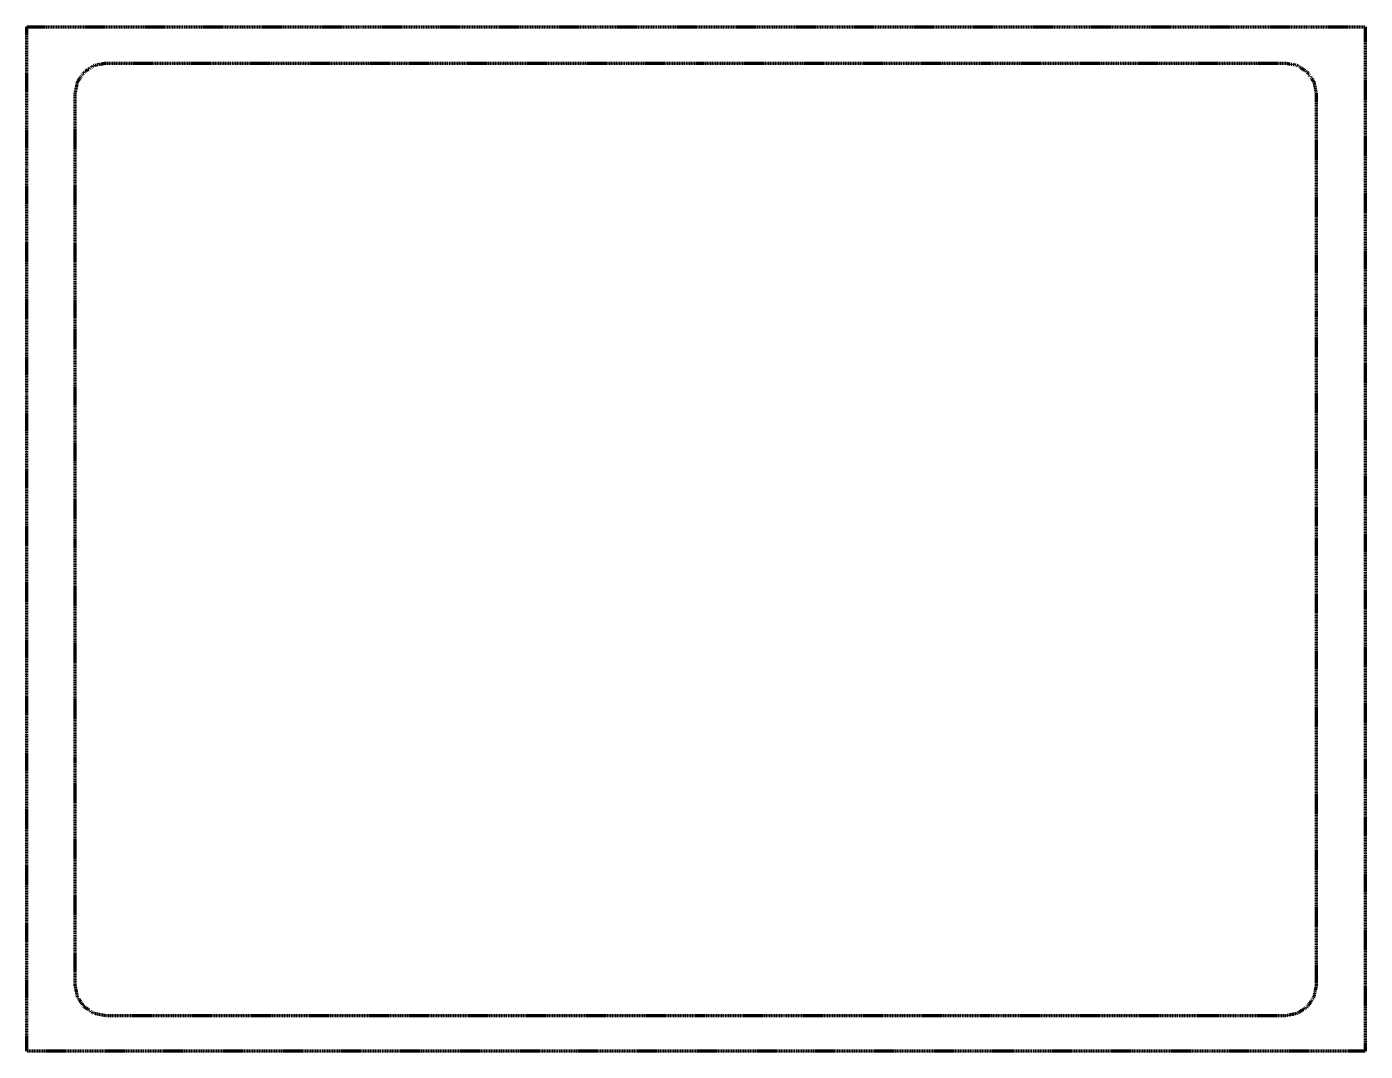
# Model space of a CAD drawing. Header units: millimetres. Extents: x -198 to 408, y -83 to 381.
import ezdxf

# ---------------------------------------------------------------- set-up
doc = ezdxf.new("R2010")
doc.units = ezdxf.units.MM
doc.header["$MEASUREMENT"] = 0
doc.linetypes.add('AI-Linetype-0', pattern=[0.5, 0.25, -0.05, 0.05, -0.05, 0.05, -0.05])
doc.linetypes.add('AI-Linetype-1', pattern=[0.5, 0.25, -0.05, 0.05, -0.05, 0.05, -0.05])
doc.layers.get('0').update_dxf_attribs({"lineweight": 0})
doc.layers.add('Safety', color=7, linetype='Continuous', lineweight=0)

msp = doc.modelspace()

# ---------------------------------------------------------------- linework, layer by layer
at = {"color": 1, "linetype": 'AI-Linetype-0', "lineweight": 106, "true_color": 0xff0000}
msp.add_lwpolyline([(385.8, 350.25), (385.8, 249.38), (385.8, 148.5), (385.8, 47.62), (385.8, -53.25), (384.71, -58.66), (381.73, -63.08), (377.31, -66.06), (371.9, -67.15), (238.45, -67.15), (105, -67.15), (-28.45, -67.15), (-161.9, -67.15), (-167.31, -66.06), (-171.73, -63.08), (-174.71, -58.66), (-175.8, -53.25), (-175.8, 47.62), (-175.8, 148.5), (-175.8, 249.38), (-175.8, 350.25), (-174.71, 355.66), (-171.73, 360.08), (-167.31, 363.06), (-161.9, 364.15), (-28.45, 364.15), (105, 364.15), (238.45, 364.15), (371.9, 364.15), (377.31, 363.06), (381.73, 360.08), (384.71, 355.66)], close=True, dxfattribs=at)
at = {"layer": 'Safety', "color": 1, "linetype": 'AI-Linetype-1', "lineweight": 106, "true_color": 0xff0000}
msp.add_lwpolyline([(407.98, -83.17), (-197.72, -83.17), (-197.72, 380.56), (407.98, 380.56)], close=True, dxfattribs=at)

doc.saveas('drawing.dxf')
